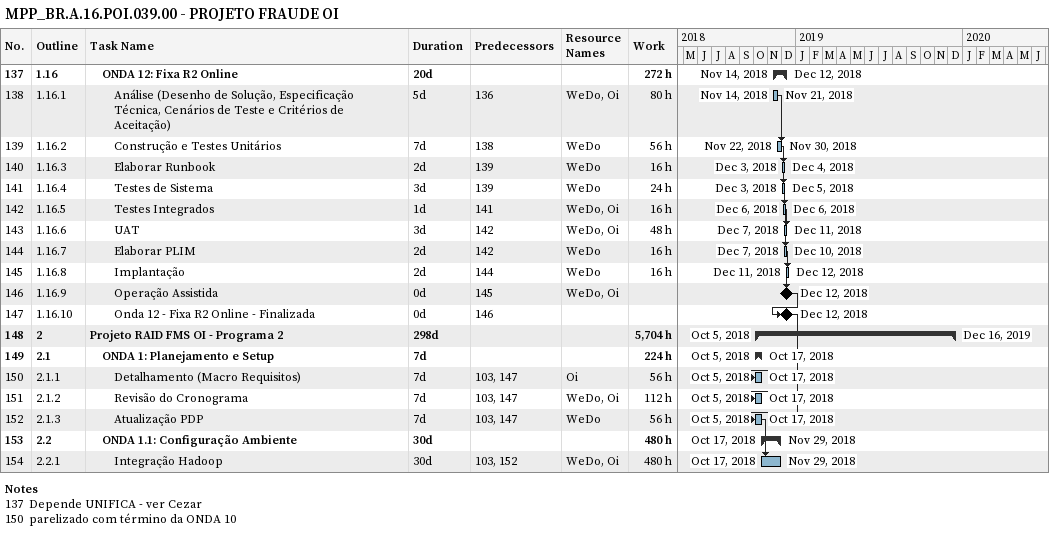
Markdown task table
MPP_BR.A.16.POI.039.00 - PROJETO FRAUDE OI

| ID | WBS | Task | Duration | Start | Finish | Predecessors | Resources | Work (h) |
|---|---|---|---|---|---|---|---|---|
| 137 | 1.16 | **ONDA 12: Fixa R2 Online** | 20d | 2018-11-14 | 2018-12-12 |  |  | 272 |
| 138 | 1.16.1 | Análise (Desenho de Solução, Especificação Técnica, Cenários de Teste e Critérios de Aceitação) | 5d | 2018-11-14 | 2018-11-21 | 136 | WeDo, Oi | 80 |
| 139 | 1.16.2 | Construção e Testes Unitários | 7d | 2018-11-22 | 2018-11-30 | 138 | WeDo | 56 |
| 140 | 1.16.3 | Elaborar Runbook | 2d | 2018-12-03 | 2018-12-04 | 139 | WeDo | 16 |
| 141 | 1.16.4 | Testes de Sistema | 3d | 2018-12-03 | 2018-12-05 | 139 | WeDo | 24 |
| 142 | 1.16.5 | Testes Integrados | 1d | 2018-12-06 | 2018-12-06 | 141 | WeDo, Oi | 16 |
| 143 | 1.16.6 | UAT | 3d | 2018-12-07 | 2018-12-11 | 142 | WeDo, Oi | 48 |
| 144 | 1.16.7 | Elaborar PLIM | 2d | 2018-12-07 | 2018-12-10 | 142 | WeDo | 16 |
| 145 | 1.16.8 | Implantação | 2d | 2018-12-11 | 2018-12-12 | 144 | WeDo | 16 |
| 146 | 1.16.9 | Operação Assistida | 0d | 2018-12-12 | 2018-12-12 | 145 | WeDo, Oi |  |
| 147 | 1.16.10 | Onda 12 - Fixa R2 Online - Finalizada | 0d | 2018-12-12 | 2018-12-12 | 146 |  |  |
| 148 | 2 | **Projeto RAID FMS OI - Programa 2** | 298d | 2018-10-05 | 2019-12-16 |  |  | 5704 |
| 149 | 2.1 | **ONDA 1: Planejamento e Setup** | 7d | 2018-10-05 | 2018-10-17 |  |  | 224 |
| 150 | 2.1.1 | Detalhamento (Macro Requisitos) | 7d | 2018-10-05 | 2018-10-17 | 103, 147 | Oi | 56 |
| 151 | 2.1.2 | Revisão do Cronograma | 7d | 2018-10-05 | 2018-10-17 | 103, 147 | WeDo, Oi | 112 |
| 152 | 2.1.3 | Atualização PDP | 7d | 2018-10-05 | 2018-10-17 | 103, 147 | WeDo | 56 |
| 153 | 2.2 | **ONDA 1.1: Configuração Ambiente** | 30d | 2018-10-17 | 2018-11-29 |  |  | 480 |
| 154 | 2.2.1 | Integração Hadoop | 30d | 2018-10-17 | 2018-11-29 | 103, 152 | WeDo, Oi | 480 |

Notes
- 137: Depende UNIFICA - ver Cezar
- 150: parelizado com término da ONDA 10
